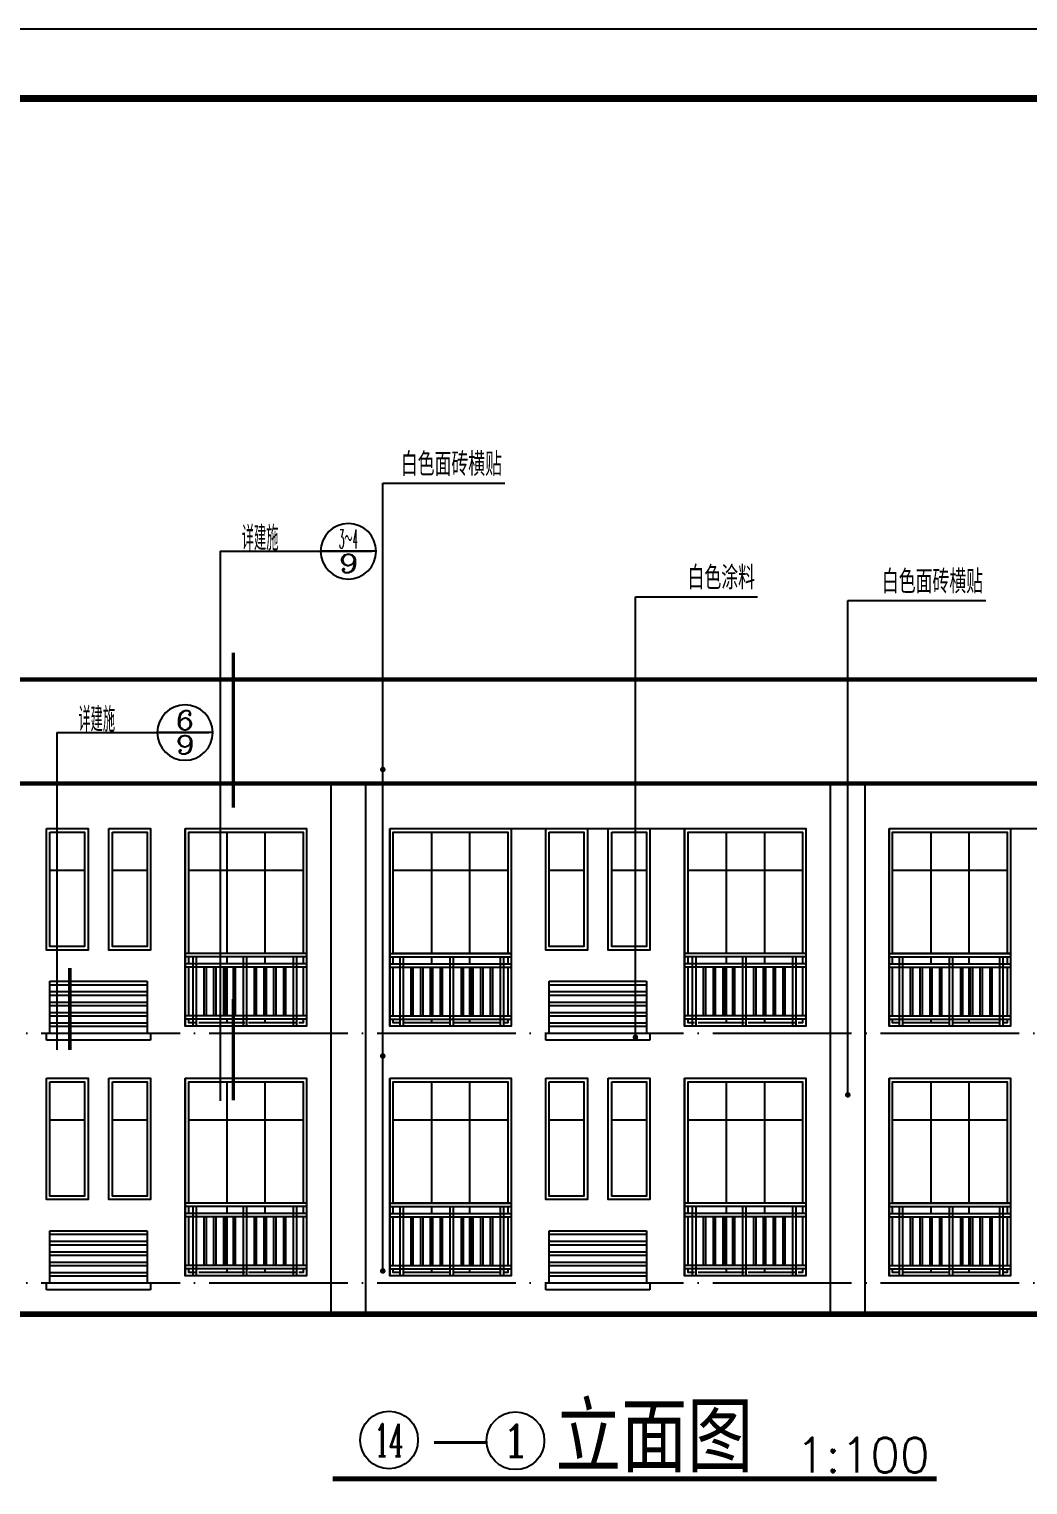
# Model space of a CAD drawing. Extents: x -105837 to 547563, y 466041 to 508041.
# Drawn here: x 208612 to 223012, y 487048 to 508041 of the extents above; entities that cross this region are included whole.
import ezdxf
from ezdxf.enums import TextEntityAlignment as Align

# ---------------------------------------------------------------- set-up
doc = ezdxf.new("R2010")
doc.units = 0
doc.header["$LTSCALE"] = 1000
doc.header["$MEASUREMENT"] = 0
doc.linetypes.add('DOTE', pattern=[2.42, 2, -0.2, 0.02, -0.2])
doc.layers.get('0').update_dxf_attribs({"linetype": 'CONTINUOUS'})
for name, color, linetype in [('AXIS', 3, 'CONTINUOUS'), ('AXIS_TEXT', 7, 'CONTINUOUS'), ('DIM_LEAD', 3, 'CONTINUOUS'), ('DIM_SYMB', 3, 'CONTINUOUS'), ('DOTE', 1, 'DOTE'), ('PUB_TEXT', 7, 'CONTINUOUS'), ('PUB_TITLE', 4, 'CONTINUOUS'), ('SOLID_HATCH', 251, 'CONTINUOUS'), ('S详图索引', 7, 'CONTINUOUS'), ('T', 21, 'CONTINUOUS')]:
    doc.layers.add(name, color=color, linetype=linetype)
doc.styles.add('_TCH_DIM', font='SIMPLEX', dxfattribs={"bigfont": 'GBCBIG'})
doc.styles.add('COMP', font='COMPLEX', dxfattribs={"bigfont": 'hztxt'})
doc.styles.add('COMPLEX', font='COMPLEX.shx')
doc.styles.get("Standard").update_dxf_attribs({"font": 'txt.shx', "bigfont": 'hzdx.shx'})
doc.styles.add('国标仿宋', font='SIMPLEX.shx', dxfattribs={"width": 0.75, "bigfont": 'gbhzfs.shx'})

# ---------------------------------------------------------------- blocks, each defined once
blk = doc.blocks.new('13')
blk.add_lwpolyline([(282941, 114858), (284691, 114858), (284691, 112008), (282941, 112008)], close=True)
at = {"layer": 'T'}
for p, q in [((283541, 114808), (283541, 113058)), ((284091, 114808), (284091, 113058)), ((282991, 114258), (284641, 114258)), ((284691, 113058), (282991, 113058)), ((283541, 113008), (283541, 112908)), ((284091, 113008), (284091, 112908)), ((283541, 112858), (283541, 112158)), ((284091, 112858), (284091, 112158)), ((283541, 112108), (283541, 112058)), ((284091, 112108), (284091, 112058))]:
    blk.add_line(p, q, dxfattribs=at)
for points in [[(282991, 113058), (282991, 114808), (284641, 114808), (284641, 113058)], [(282991, 112908), (282991, 113008)], [(284641, 113008), (284641, 112908)], [(282991, 112158), (282991, 112858)], [(284641, 112858), (284641, 112158)], [(283086, 112058), (282991, 112058), (282991, 112108)], [(284641, 112108), (284641, 112058), (284581, 112058)], [(283806, 112058), (283136, 112058)], [(284531, 112058), (283856, 112058)]]:
    blk.add_lwpolyline(points, dxfattribs=at)
blk = doc.blocks.new('LG3')
at = {"color": 163, "linetype": 'Continuous'}
for p, q in [((1016666, 455107), (1018416, 455107)), ((1016666, 455057), (1018416, 455057)), ((1016666, 454957), (1018416, 454957)), ((1016811, 455057), (1016811, 454057)), ((1016861, 455057), (1016861, 454057)), ((1017531, 455057), (1017531, 454057)), ((1017581, 455057), (1017581, 454057)), ((1018256, 455057), (1018256, 454057)), ((1018306, 455057), (1018306, 454057)), ((1016666, 454907), (1018416, 454907)), ((1016971, 454907), (1016971, 454207)), ((1017001, 454907), (1017001, 454207)), ((1017111, 454907), (1017111, 454207)), ((1017141, 454907), (1017141, 454207)), ((1017251, 454907), (1017251, 454207)), ((1017281, 454907), (1017281, 454207)), ((1017391, 454907), (1017391, 454207)), ((1017421, 454907), (1017421, 454207)), ((1017696, 454907), (1017696, 454207)), ((1017726, 454907), (1017726, 454207)), ((1017836, 454907), (1017836, 454207)), ((1017866, 454907), (1017866, 454207)), ((1017976, 454907), (1017976, 454207)), ((1018006, 454907), (1018006, 454207)), ((1018116, 454907), (1018116, 454207)), ((1018146, 454907), (1018146, 454207)), ((1016666, 454207), (1018416, 454207)), ((1016666, 454157), (1018416, 454157))]:
    blk.add_line(p, q, dxfattribs=at)
blk = doc.blocks.new('_INDEX')
blk.add_line((-0.5, 0), (0.5, 0))
blk.add_circle((0, 0), 0.5)
at = {"style": 'COMP'}
for tag, width, p, p2 in [('1', 2.333333, (-0.17, 0.05), (0.17, 0.05)), ('-', 1.166667, (-0.17, -0.39), (0.17, -0.39))]:
    blk.add_attdef(tag, text='', height=0.34, dxfattribs=dict(at, width=width)).set_placement(p, p2, align=Align.FIT)
blk = doc.blocks.new('_axiso')
blk.add_circle((0, 0), 0.5)
at = {"layer": 'AXIS_TEXT', "style": 'COMPLEX', "width": 1.041667}
blk.add_attdef('A', text='', height=0.56, dxfattribs=at).set_placement((-0.25, -0.28), (0.25, -0.28), align=Align.FIT)

msp = doc.modelspace()

# ---------------------------------------------------------------- linework, layer by layer
for p, q in [((202511.82161, 497161.46869, -2777200.45236), (234711.82161, 497161.46869, -2777200.45236)), ((212961.82161, 497161.46869, -808.80218), (212961.82161, 489511.03267)), ((213461.82161, 497161.46869, -808.80218), (213461.82161, 489511.03267)), ((220161.82161, 497161.46869, -808.80218), (220161.82161, 489511.03267)), ((220661.82161, 497161.46869, -808.80218), (220661.82161, 489511.03267)), ((210861.82161, 496511.03267, -740.03825), (210861.82161, 493661.03267, -740.03825)), ((212611.82161, 496511.03267, -740.03825), (212611.82161, 493661.03267, -740.03825)), ((213811.82161, 496511.03267, -740.03825), (219811.82161, 496511.03267, -740.03825)), ((213811.82161, 496511.03267, -740.03825), (213811.82161, 493661.03267, -740.03825)), ((215561.82161, 496511.03267, -740.03825), (215561.82161, 493661.03267, -740.03825)), ((218061.82161, 496511.03267, -740.03825), (218061.82161, 493661.03267, -740.03825)), ((219811.82161, 496511.03267, -740.03825), (219811.82161, 493661.03267, -740.03825)), ((221011.82161, 496511.03267, -740.03825), (227011.82161, 496511.03267, -740.03825)), ((221011.82161, 496511.03267, -740.03825), (221011.82161, 493661.03267, -740.03825)), ((222761.82161, 496511.03267, -740.03825), (222761.82161, 493661.03267, -740.03825)), ((208911.82161, 495911.03267, -740.03825), (209411.82161, 495911.03267, -740.03825)), ((209811.82161, 495911.03267, -740.03825), (210311.82161, 495911.03267, -740.03825)), ((216111.82161, 495911.03267, -740.03825), (216611.82161, 495911.03267, -740.03825)), ((217011.82161, 495911.03267, -740.03825), (217511.82161, 495911.03267, -740.03825)), ((208861.82161, 493561.03267, -740.03825), (210361.82161, 493561.03267, -740.03825)), ((208861.82161, 493461.03267, -740.03825), (208861.82161, 493561.03267, -740.03825)), ((210361.82161, 493561.03267, -740.03825), (210361.82161, 493461.03267, -740.03825)), ((212611.82161, 493661.03267, -740.03825), (210861.82161, 493661.03267, -740.03825)), ((215561.82161, 493661.03267, -740.03825), (213811.82161, 493661.03267, -740.03825)), ((216061.82161, 493561.03267, -740.03825), (217561.82161, 493561.03267, -740.03825)), ((216061.82161, 493461.03267, -740.03825), (216061.82161, 493561.03267, -740.03825)), ((217561.82161, 493561.03267, -740.03825), (217561.82161, 493461.03267, -740.03825)), ((219811.82161, 493661.03267, -740.03825), (218061.82161, 493661.03267, -740.03825)), ((222761.82161, 493661.03267, -740.03825), (221011.82161, 493661.03267, -740.03825)), ((210361.82161, 493461.03267, -740.03825), (208861.82161, 493461.03267, -740.03825)), ((217561.82161, 493461.03267, -740.03825), (216061.82161, 493461.03267, -740.03825)), ((210861.82161, 492911.03267, -740.03825), (210861.82161, 490061.03267, -740.03825)), ((212611.82161, 492911.03267, -740.03825), (212611.82161, 490061.03267, -740.03825)), ((213811.82161, 492911.03267, -740.03825), (213811.82161, 490061.03267, -740.03825)), ((215561.82161, 492911.03267, -740.03825), (215561.82161, 490061.03267, -740.03825)), ((218061.82161, 492911.03267, -740.03825), (218061.82161, 490061.03267, -740.03825)), ((219811.82161, 492911.03267, -740.03825), (219811.82161, 490061.03267, -740.03825)), ((221011.82161, 492911.03267, -740.03825), (221011.82161, 490061.03267, -740.03825)), ((222761.82161, 492911.03267, -740.03825), (222761.82161, 490061.03267, -740.03825)), ((208911.82161, 492311.03267, -740.03825), (209411.82161, 492311.03267, -740.03825)), ((209811.82161, 492311.03267, -740.03825), (210311.82161, 492311.03267, -740.03825)), ((216111.82161, 492311.03267, -740.03825), (216611.82161, 492311.03267, -740.03825)), ((217011.82161, 492311.03267, -740.03825), (217511.82161, 492311.03267, -740.03825)), ((212611.82161, 490061.03267, -740.03825), (210861.82161, 490061.03267, -740.03825)), ((215561.82161, 490061.03267, -740.03825), (213811.82161, 490061.03267, -740.03825)), ((219811.82161, 490061.03267, -740.03825), (218061.82161, 490061.03267, -740.03825)), ((222761.82161, 490061.03267, -740.03825), (221011.82161, 490061.03267, -740.03825)), ((208861.82161, 489961.03267, -740.03825), (210361.82161, 489961.03267, -740.03825)), ((208861.82161, 489861.03267, -740.03825), (208861.82161, 489961.03267, -740.03825)), ((210361.82161, 489861.03267, -740.03825), (208861.82161, 489861.03267, -740.03825)), ((210361.82161, 489961.03267, -740.03825), (210361.82161, 489861.03267, -740.03825)), ((216061.82161, 489961.03267, -740.03825), (217561.82161, 489961.03267, -740.03825)), ((216061.82161, 489861.03267, -740.03825), (216061.82161, 489961.03267, -740.03825)), ((217561.82161, 489861.03267, -740.03825), (216061.82161, 489861.03267, -740.03825)), ((217561.82161, 489961.03267, -740.03825), (217561.82161, 489861.03267, -740.03825))]:
    msp.add_line(p, q)
at = {"color": 163, "linetype": 'Continuous'}
for p, q in [((208911.82161, 494311.03267, -740.03825), (210311.82161, 494311.03267, -740.03825)), ((208911.82161, 493561.03267, -740.03825), (208911.82161, 494311.03267, -740.03825)), ((208911.82161, 494261.03267, -740.03825), (210311.82161, 494261.03267, -740.03825)), ((210311.82161, 494311.03267, -740.03825), (210311.82161, 493561.03267, -740.03825)), ((216111.82161, 494311.03267, -740.03825), (217511.82161, 494311.03267, -740.03825)), ((216111.82161, 493561.03267, -740.03825), (216111.82161, 494311.03267, -740.03825)), ((216111.82161, 494261.03267, -740.03825), (217511.82161, 494261.03267, -740.03825)), ((217511.82161, 494311.03267, -740.03825), (217511.82161, 493561.03267, -740.03825)), ((208911.82161, 494161.03267, -740.03825), (210311.82161, 494161.03267, -740.03825)), ((208911.82161, 494111.03267, -740.03825), (210311.82161, 494111.03267, -740.03825)), ((208911.82161, 494011.03267, -740.03825), (210311.82161, 494011.03267, -740.03825)), ((208911.82161, 493961.03267, -740.03825), (210311.82161, 493961.03267, -740.03825)), ((216111.82161, 494161.03267, -740.03825), (217511.82161, 494161.03267, -740.03825)), ((216111.82161, 494111.03267, -740.03825), (217511.82161, 494111.03267, -740.03825)), ((216111.82161, 494011.03267, -740.03825), (217511.82161, 494011.03267, -740.03825)), ((216111.82161, 493961.03267, -740.03825), (217511.82161, 493961.03267, -740.03825)), ((208911.82161, 493861.03267, -740.03825), (210311.82161, 493861.03267, -740.03825)), ((208911.82161, 493811.03267, -740.03825), (210311.82161, 493811.03267, -740.03825)), ((216111.82161, 493861.03267, -740.03825), (217511.82161, 493861.03267, -740.03825)), ((216111.82161, 493811.03267, -740.03825), (217511.82161, 493811.03267, -740.03825)), ((208911.82161, 493711.03267, -740.03825), (210311.82161, 493711.03267, -740.03825)), ((208911.82161, 493661.03267, -740.03825), (210311.82161, 493661.03267, -740.03825)), ((216111.82161, 493711.03267, -740.03825), (217511.82161, 493711.03267, -740.03825)), ((216111.82161, 493661.03267, -740.03825), (217511.82161, 493661.03267, -740.03825)), ((208911.82161, 490711.03267, -740.03825), (210311.82161, 490711.03267, -740.03825)), ((208911.82161, 489961.03267, -740.03825), (208911.82161, 490711.03267, -740.03825)), ((208911.82161, 490661.03267, -740.03825), (210311.82161, 490661.03267, -740.03825)), ((210311.82161, 490711.03267, -740.03825), (210311.82161, 489961.03267, -740.03825)), ((216111.82161, 490711.03267, -740.03825), (217511.82161, 490711.03267, -740.03825)), ((216111.82161, 489961.03267, -740.03825), (216111.82161, 490711.03267, -740.03825)), ((216111.82161, 490661.03267, -740.03825), (217511.82161, 490661.03267, -740.03825)), ((217511.82161, 490711.03267, -740.03825), (217511.82161, 489961.03267, -740.03825)), ((208911.82161, 490561.03267, -740.03825), (210311.82161, 490561.03267, -740.03825)), ((208911.82161, 490511.03267, -740.03825), (210311.82161, 490511.03267, -740.03825)), ((208911.82161, 490411.03267, -740.03825), (210311.82161, 490411.03267, -740.03825)), ((216111.82161, 490561.03267, -740.03825), (217511.82161, 490561.03267, -740.03825)), ((216111.82161, 490511.03267, -740.03825), (217511.82161, 490511.03267, -740.03825)), ((216111.82161, 490411.03267, -740.03825), (217511.82161, 490411.03267, -740.03825)), ((208911.82161, 490361.03267, -740.03825), (210311.82161, 490361.03267, -740.03825)), ((208911.82161, 490261.03267, -740.03825), (210311.82161, 490261.03267, -740.03825)), ((208911.82161, 490211.03267, -740.03825), (210311.82161, 490211.03267, -740.03825)), ((216111.82161, 490361.03267, -740.03825), (217511.82161, 490361.03267, -740.03825)), ((216111.82161, 490261.03267, -740.03825), (217511.82161, 490261.03267, -740.03825)), ((216111.82161, 490211.03267, -740.03825), (217511.82161, 490211.03267, -740.03825)), ((208911.82161, 490111.03267, -740.03825), (210311.82161, 490111.03267, -740.03825)), ((208911.82161, 490061.03267, -740.03825), (210311.82161, 490061.03267, -740.03825)), ((216111.82161, 490111.03267, -740.03825), (217511.82161, 490111.03267, -740.03825)), ((216111.82161, 490061.03267, -740.03825), (217511.82161, 490061.03267, -740.03825))]:
    msp.add_line(p, q, dxfattribs=at)
for points, const_width in [([(202511.82161, 498661.03267), (234711.82161, 498661.03267)], 60), ([(202542.59808, 497161.46869), (234711.82161, 497161.46869)], 60), ([(193837.66301, 489511.03267), (244558.81212, 489511.03267)], 80)]:
    msp.add_lwpolyline(points, dxfattribs=dict(const_width=const_width))
at = {"elevation": -740.03825}
for points in [[(208861.82161, 496511.03267), (209461.82161, 496511.03267), (209461.82161, 494761.03267), (208861.82161, 494761.03267)], [(209761.82161, 496511.03267), (210361.82161, 496511.03267), (210361.82161, 494761.03267), (209761.82161, 494761.03267)], [(216061.82161, 496511.03267), (216661.82161, 496511.03267), (216661.82161, 494761.03267), (216061.82161, 494761.03267)], [(216961.82161, 496511.03267), (217561.82161, 496511.03267), (217561.82161, 494761.03267), (216961.82161, 494761.03267)], [(208911.82161, 496461.03267), (209411.82161, 496461.03267), (209411.82161, 494811.03267), (208911.82161, 494811.03267)], [(209811.82161, 496461.03267), (210311.82161, 496461.03267), (210311.82161, 494811.03267), (209811.82161, 494811.03267)], [(216111.82161, 496461.03267), (216611.82161, 496461.03267), (216611.82161, 494811.03267), (216111.82161, 494811.03267)], [(217011.82161, 496461.03267), (217511.82161, 496461.03267), (217511.82161, 494811.03267), (217011.82161, 494811.03267)], [(208861.82161, 492911.03267), (209461.82161, 492911.03267), (209461.82161, 491161.03267), (208861.82161, 491161.03267)], [(209761.82161, 492911.03267), (210361.82161, 492911.03267), (210361.82161, 491161.03267), (209761.82161, 491161.03267)], [(216061.82161, 492911.03267), (216661.82161, 492911.03267), (216661.82161, 491161.03267), (216061.82161, 491161.03267)], [(216961.82161, 492911.03267), (217561.82161, 492911.03267), (217561.82161, 491161.03267), (216961.82161, 491161.03267)], [(208911.82161, 492861.03267), (209411.82161, 492861.03267), (209411.82161, 491211.03267), (208911.82161, 491211.03267)], [(209811.82161, 492861.03267), (210311.82161, 492861.03267), (210311.82161, 491211.03267), (209811.82161, 491211.03267)], [(216111.82161, 492861.03267), (216611.82161, 492861.03267), (216611.82161, 491211.03267), (216111.82161, 491211.03267)], [(217011.82161, 492861.03267), (217511.82161, 492861.03267), (217511.82161, 491211.03267), (217011.82161, 491211.03267)]]:
    msp.add_lwpolyline(points, close=True, dxfattribs=at)
at = {"layer": 'DIM_LEAD'}
for p, q in [((213711.12899, 493232.84962), (213711.12899, 501493.77488)), ((213711.12899, 497363.31225), (213711.12899, 501493.77488)), ((213711.12899, 490132.74719), (213711.12899, 501493.77488)), ((213711.12899, 501493.77488), (215468.4571, 501493.77488)), ((211366.18063, 500511.18322), (211366.18063, 492587.8592)), ((211366.18063, 500511.18322), (213556.86704, 500511.18322)), ((217353.16919, 493503.67487), (217353.16919, 499856.05214)), ((217353.16919, 499856.05214), (219111.37221, 499856.05214)), ((220415.85709, 492671.5759), (220415.85709, 499799.57592)), ((220415.85709, 499799.57592), (222404.4513, 499799.57592)), ((209010.39429, 497896.71075), (211201.0807, 497896.71075)), ((209010.39429, 497896.71075), (209010.39429, 493320.83907))]:
    msp.add_line(p, q, dxfattribs=at)
at = {"layer": 'DIM_LEAD', "const_width": 50}
for points in [[(211555.08133, 499048.61111), (211555.08133, 496815.18104)], [(209199.29498, 494499.89598), (209199.29498, 493320.83907)], [(211555.08133, 494054.18609), (211555.08133, 492592.14332)]]:
    msp.add_lwpolyline(points, dxfattribs=at)
at = {"layer": 'DIM_LEAD', "const_width": 40}
for points in [[(213711.12899, 497343.31225, 1), (213711.12899, 497383.31225, 1)], [(217353.16919, 493483.67487, 1), (217353.16919, 493523.67487, 1)], [(213711.12899, 493212.84962, 1), (213711.12899, 493252.84962, 1)], [(220415.85709, 492651.5759, 1), (220415.85709, 492691.5759, 1)], [(213711.12899, 490112.74719, 1), (213711.12899, 490152.74719, 1)]]:
    msp.add_lwpolyline(points, format="xyb", close=True, dxfattribs=at)
at = {"layer": 'DIM_SYMB', "const_width": 70}
msp.add_lwpolyline([(212988.97145, 487135.47608), (221696.08592, 487135.47608)], dxfattribs=at)
at = {"layer": 'DOTE'}
for p, q in [((194267.58449, 497161.46869, -2777200.45236), (243547.42292, 497161.46869, -2777200.45236)), ((194267.58449, 493561.46869, -2452347.67001), (243547.42292, 493561.46869, -2452347.67001)), ((194267.58449, 489961.46869, -2127494.88767), (243547.42292, 489961.46869, -2127494.88767))]:
    msp.add_line(p, q, dxfattribs=at)
at = {"layer": 'PUB_TITLE'}
msp.add_lwpolyline([(191163.01576, 466040.74173), (250563.01576, 466040.74173), (250563.01576, 508040.74173), (191163.01576, 508040.74173)], close=True, dxfattribs=at)
at = {"layer": 'PUB_TITLE', "const_width": 100}
msp.add_lwpolyline([(192163.01576, 467040.74173), (249563.01576, 467040.74173), (249563.01576, 507040.74173), (192163.01576, 507040.74173)], close=True, dxfattribs=at)

# ---------------------------------------------------------------- block references
for p in [(-72078.84768, 381653.01791, -740.03825), (-69128.84768, 381653.01791, -740.03825), (-64878.84768, 381653.01791, -740.03825), (-61928.84768, 381653.01791, -740.03825), (-72078.84768, 378053.01791, -740.03825), (-69128.84768, 378053.01791, -740.03825), (-64878.84768, 378053.01791, -740.03825), (-61928.84768, 378053.01791, -740.03825)]:
    msp.add_blockref('13', p)
at = {"layer": 'AXIS'}
ref = msp.add_blockref('_axiso', (213801.73068, 487694.74025, 813.44771), dxfattribs=dict(at, xscale=832, yscale=832, zscale=832))
ref.add_attrib('A', '14', dxfattribs={"layer": 'AXIS_TEXT', "height": 465.92, "style": 'COMPLEX', "width": 0.604839}).set_placement((213593.73068, 487461.78025, 813.44771), (214009.73068, 487461.78025, 813.44771), align=Align.FIT)
ref = msp.add_blockref('_axiso', (215623.88218, 487684.24139, 813.44771), dxfattribs=dict(at, xscale=832, yscale=832, zscale=832))
ref.add_attrib('A', '1', dxfattribs={"layer": 'AXIS_TEXT', "height": 465.92, "style": 'COMPLEX', "width": 2.083333}).set_placement((215415.88218, 487451.28139, 813.44771), (215831.88218, 487451.28139, 813.44771), align=Align.FIT)
at = {"layer": 'SOLID_HATCH', "xscale": -1}
for p in [(1229278.27081, 39604.50462, -740.03825), (1236478.27081, 39604.50462, -740.03825), (1229278.27081, 36004.50462, -740.03825), (1236478.27081, 36004.50462, -740.03825)]:
    msp.add_blockref('LG3', p, dxfattribs=at)
at = {"layer": 'SOLID_HATCH'}
for p in [(-802854.6276, 39604.50462, -740.03825), (-795654.6276, 39604.50462, -740.03825), (-802854.6276, 36004.50462, -740.03825), (-795654.6276, 36004.50462, -740.03825)]:
    msp.add_blockref('LG3', p, dxfattribs=at)
at = {"layer": 'S详图索引'}
ref = msp.add_blockref('_INDEX', (213215.15575, 500511.18322), dxfattribs=dict(at, xscale=-800, yscale=800, zscale=800))
ref.add_attrib('1', '3～4', dxfattribs={"layer": '0', "height": 272, "style": 'COMP', "width": 0.375}).set_placement((213079.15575, 500551.18322), (213351.15575, 500551.18322), align=Align.FIT)
ref.add_attrib('-', '9', dxfattribs={"layer": '0', "height": 272, "style": 'COMP', "width": 1.5}).set_placement((213079.15575, 500199.18322), (213351.15575, 500199.18322), align=Align.FIT)
ref = msp.add_blockref('_INDEX', (210859.3694, 497896.71075), dxfattribs=dict(at, xscale=-800, yscale=800, zscale=800))
ref.add_attrib('1', '6', dxfattribs={"layer": '0', "height": 272, "style": 'COMP', "width": 1.5}).set_placement((210723.3694, 497936.71075), (210995.3694, 497936.71075), align=Align.FIT)
ref.add_attrib('-', '9', dxfattribs={"layer": '0', "height": 272, "style": 'COMP', "width": 1.5}).set_placement((210723.3694, 497584.71075), (210995.3694, 497584.71075), align=Align.FIT)

# ---------------------------------------------------------------- texts
at = {"layer": 'DIM_SYMB', "color": 7}
for s, height, p in [('立面图', 1000, (216199.79433, 487228.23199)), ('1:100', 500, (219667.51449, 487228.23199)), ('-', 1000, (214279.57345, 487228.23199))]:
    msp.add_text(s, height=height, dxfattribs=at).set_placement(p)
at = {"layer": 'PUB_TEXT', "style": '_TCH_DIM'}
for s, p in [('白色面砖横贴', (213970.90391, 501598.77488)), ('白色涂料', (218105.30838, 499961.05214)), ('白色面砖横贴', (220906.89811, 499904.57592))]:
    msp.add_text(s, height=337.588652, dxfattribs=at).set_placement(p)
at = {"layer": 'S详图索引', "style": '国标仿宋', "width": 0.7}
for p in [(211677.5459, 500524.1599), (209321.75956, 497909.68743)]:
    msp.add_text('详建施', height=350, dxfattribs=at).set_placement(p)

doc.saveas('drawing.dxf')
